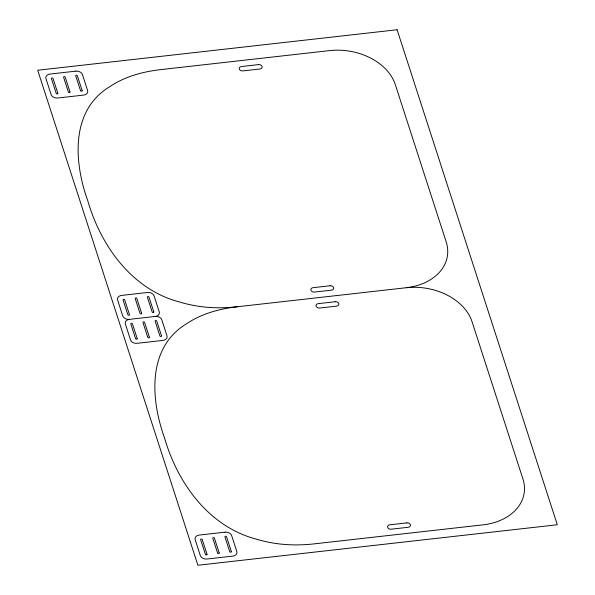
<?xml version="1.0" encoding="UTF-8"?>
<svg xmlns="http://www.w3.org/2000/svg" width="595" height="595" viewBox="0 0 595 595"><rect width="100%" height="100%" fill="white"/><g stroke="black" fill="none" stroke-linecap="round" stroke-linejoin="round"><path stroke-width="0.89" d="M237.13 306.782C224.263 308.262 211.485 311.2 199.637 316.51A98.428 71.988 8.4 0 0 186.666 323.702C146.69 347.659 150.803 399.818 164.503 437.853C177.615 483.147 208.8 526.709 256.393 539.152A98.428 71.988 8.4 0 0 272.941 543.019C286.455 545.258 300.267 545.422 313.87 543.904L483.006 524.85A54.681 39.991 8.4 0 0 522.938 478.975L472.036 321.694A54.681 39.991 8.4 0 0 406.259 287.727L237.13 306.782C223.527 308.299 209.715 308.136 196.201 305.889A98.428 71.988 8.4 0 1 179.653 302.029C132.06 289.587 100.875 246.025 87.763 200.731C74.055 162.695 69.95 110.536 109.919 86.58A98.428 71.988 8.4 0 1 122.89 79.388C134.738 74.078 147.523 71.14 160.382 69.66L329.518 50.605A54.681 39.991 8.4 0 1 395.288 84.572L446.19 241.853A54.681 39.991 8.4 0 1 406.259 287.727M155.25 316.451L129.531 319.351A5.467 4.001 8.4 0 0 125.359 323.955L130.521 339.924A5.467 4.001 8.4 0 0 137.103 343.315L163 340.399A5.467 4.001 8.4 0 0 166.994 335.811L161.825 319.842A5.467 4.001 8.4 0 0 155.25 316.451A5.467 4.001 8.4 0 0 159.244 311.862L154.075 295.894A5.467 4.001 8.4 0 0 147.493 292.495L121.782 295.395A5.467 4.001 8.4 0 0 117.602 299.999L122.771 315.967A5.467 4.001 8.4 0 0 129.353 319.366M397.103 29.75L37.693 70.247L197.897 565.25L557.307 524.753L397.103 29.75M75.862 71.147L49.958 74.07A5.467 4.001 8.4 0 0 45.964 78.659L51.133 94.627A5.467 4.001 8.4 0 0 57.894 97.996L83.612 95.103A5.467 4.001 8.4 0 0 87.606 90.514L82.437 74.546A5.467 4.001 8.4 0 0 75.862 71.147M258.453 64.61L241.54 66.521A3.005 2.202 8.4 0 0 239.339 69.042A3.005 2.202 8.4 0 0 242.961 70.909L259.874 69.005A3.005 2.202 8.4 0 0 262.068 66.476A3.005 2.202 8.4 0 0 258.453 64.61M330.024 285.764L313.111 287.675A3.005 2.202 8.4 0 0 310.917 290.196A3.005 2.202 8.4 0 0 314.532 292.063L331.445 290.159A3.005 2.202 8.4 0 0 333.646 287.638A3.005 2.202 8.4 0 0 330.024 285.764M335.193 301.732L318.28 303.643A3.005 2.202 8.4 0 0 316.086 306.165A3.005 2.202 8.4 0 0 319.701 308.032L336.614 306.127A3.005 2.202 8.4 0 0 338.815 303.606A3.005 2.202 8.4 0 0 335.193 301.732M225.059 532.161L199.347 535.061A5.467 4.001 8.4 0 0 195.167 539.665L200.337 555.633A5.467 4.001 8.4 0 0 206.911 559.032L232.816 556.109A5.467 4.001 8.4 0 0 236.81 551.52L231.641 535.552A5.467 4.001 8.4 0 0 225.059 532.161M406.772 522.893L389.859 524.797A3.005 2.202 8.4 0 0 387.657 527.319A3.005 2.202 8.4 0 0 391.279 529.186L408.192 527.282A3.005 2.202 8.4 0 0 410.386 524.76A3.005 2.202 8.4 0 0 406.772 522.893M82.125 90.514L77.343 75.744A0.818 0.602 8.4 0 0 76.361 75.23A0.818 0.602 8.4 0 0 75.758 75.922L80.541 90.693A0.818 0.602 8.4 0 0 81.522 91.199A0.818 0.602 8.4 0 0 82.125 90.514M153.763 311.854L148.981 297.084A0.818 0.602 8.4 0 0 147.999 296.578A0.818 0.602 8.4 0 0 147.396 297.262L152.179 312.033A0.818 0.602 8.4 0 0 153.16 312.546A0.818 0.602 8.4 0 0 153.763 311.854M161.513 335.811L156.73 321.04A0.818 0.602 8.4 0 0 155.749 320.526A0.818 0.602 8.4 0 0 155.146 321.218L159.929 335.989A0.818 0.602 8.4 0 0 160.918 336.495A0.818 0.602 8.4 0 0 161.513 335.811M231.329 551.52L226.546 536.75A0.818 0.602 8.4 0 0 225.557 536.244A0.818 0.602 8.4 0 0 224.962 536.928L229.744 551.699A0.818 0.602 8.4 0 0 230.726 552.212A0.818 0.602 8.4 0 0 231.329 551.52M69.972 91.883L65.19 77.112A0.818 0.602 8.4 0 0 64.2 76.599A0.818 0.602 8.4 0 0 63.605 77.291L68.38 92.061A0.818 0.602 8.4 0 0 69.37 92.567A0.818 0.602 8.4 0 0 69.972 91.883M141.603 313.23L136.828 298.459A0.818 0.602 8.4 0 0 135.838 297.946A0.818 0.602 8.4 0 0 135.236 298.638L140.018 313.409A0.818 0.602 8.4 0 0 141.008 313.915A0.818 0.602 8.4 0 0 141.603 313.23M149.36 337.179L144.578 322.408A0.818 0.602 8.4 0 0 143.588 321.902A0.818 0.602 8.4 0 0 142.993 322.587L147.768 337.358A0.818 0.602 8.4 0 0 148.757 337.863A0.818 0.602 8.4 0 0 149.36 337.179M219.168 552.889L214.393 538.118A0.818 0.602 8.4 0 0 213.404 537.612A0.818 0.602 8.4 0 0 212.802 538.297L217.584 553.067A0.818 0.602 8.4 0 0 218.573 553.581A0.818 0.602 8.4 0 0 219.168 552.889M57.812 93.251L53.029 78.481A0.818 0.602 8.4 0 0 52.048 77.975A0.818 0.602 8.4 0 0 51.445 78.659L56.227 93.43A0.818 0.602 8.4 0 0 57.217 93.936A0.818 0.602 8.4 0 0 57.812 93.251M129.45 314.599L124.667 299.828A0.818 0.602 8.4 0 0 123.686 299.315A0.818 0.602 8.4 0 0 123.083 300.006L127.865 314.777A0.818 0.602 8.4 0 0 128.847 315.283A0.818 0.602 8.4 0 0 129.45 314.599M137.2 338.548L132.417 323.777A0.818 0.602 8.4 0 0 131.435 323.271A0.818 0.602 8.4 0 0 130.833 323.955L135.615 338.726A0.818 0.602 8.4 0 0 136.605 339.239A0.818 0.602 8.4 0 0 137.2 338.548M207.015 554.257L202.233 539.486A0.818 0.602 8.4 0 0 201.251 538.981A0.818 0.602 8.4 0 0 200.649 539.665L205.431 554.436A0.818 0.602 8.4 0 0 206.413 554.949A0.818 0.602 8.4 0 0 207.015 554.257"/></g></svg>
